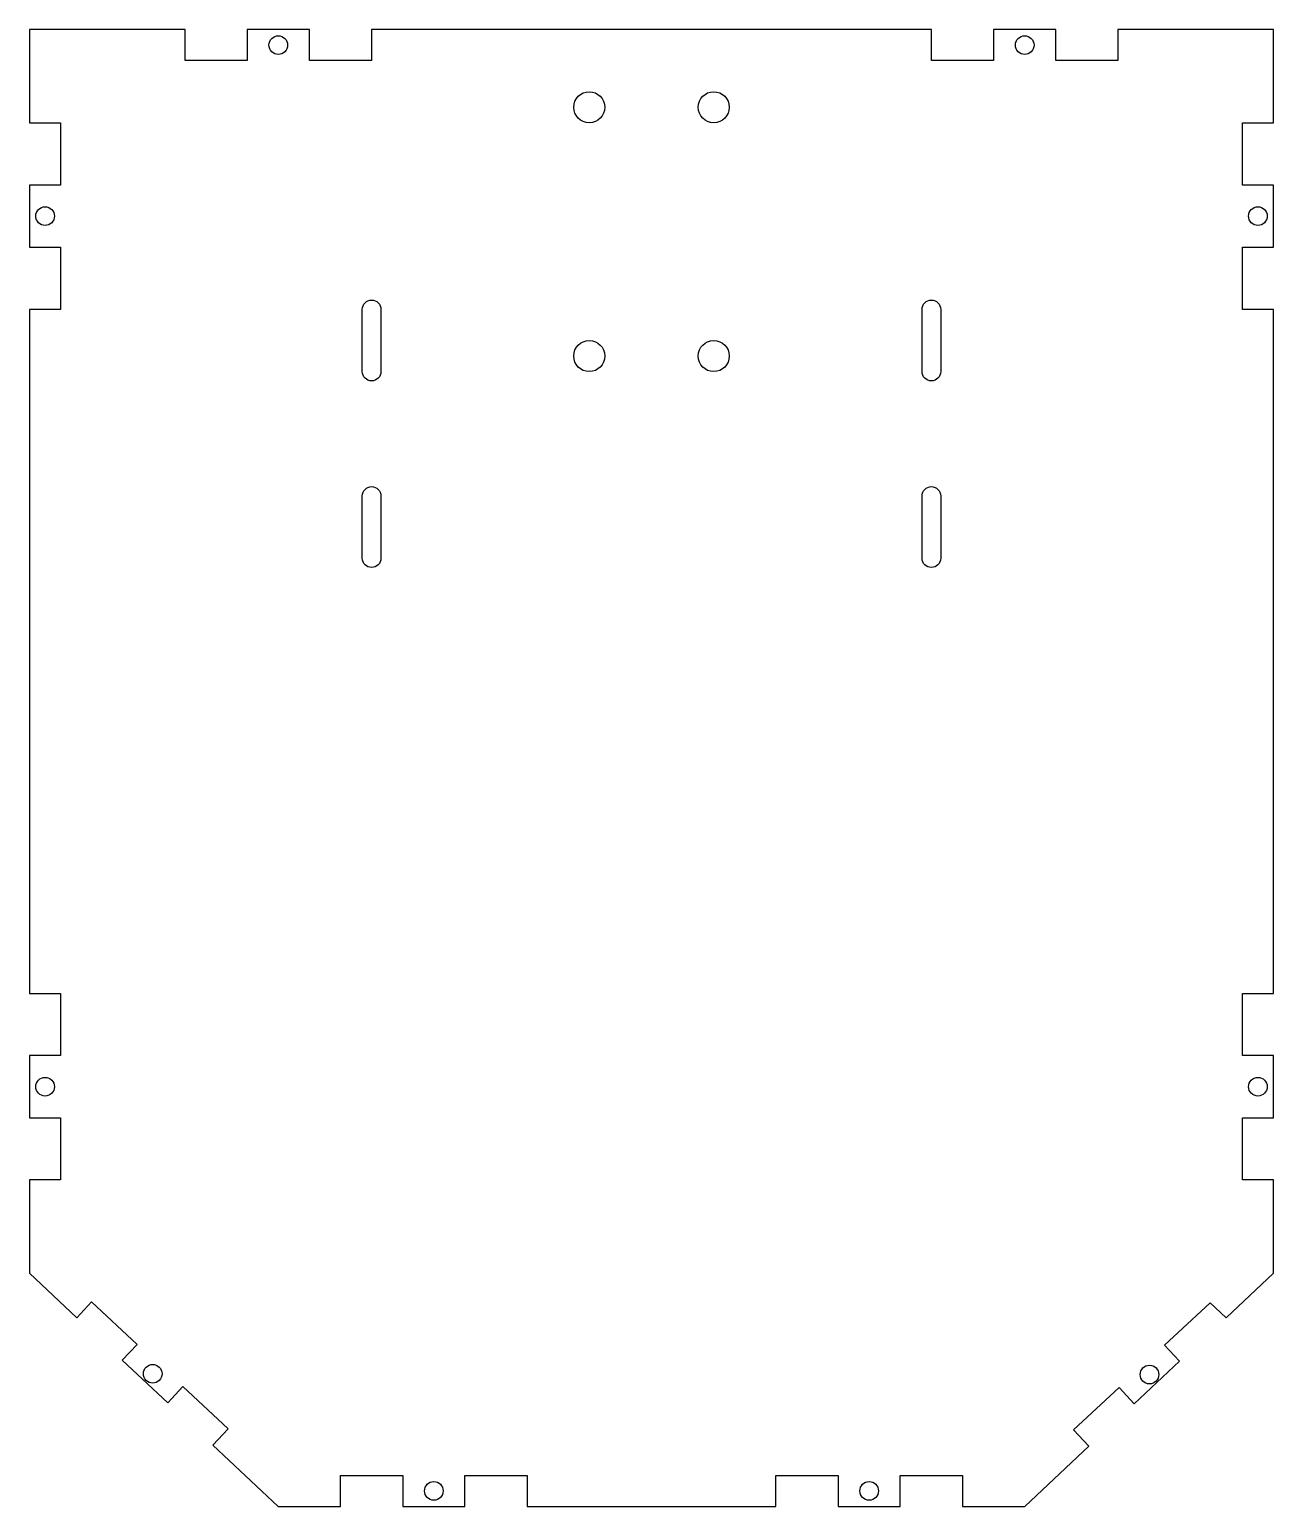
# Model space of a CAD drawing. Header units: millimetres. Extents: x -200 to 0, y -237 to 0.
import ezdxf

# ---------------------------------------------------------------- set-up
doc = ezdxf.new("R2010")
doc.units = ezdxf.units.MM

msp = doc.modelspace()

# ---------------------------------------------------------------- linework, layer by layer
msp.add_lwpolyline([(-5, -175), (0, -175), (0, -165), (-5, -165), (-5, -155), (0, -155), (0, -45), (-5, -45), (-5, -35), (0, -35), (0, -25), (-5, -25), (-5, -15), (0, -15), (0, 0), (-25, 0), (-25, -5), (-35, -5), (-35, 0), (-45, 0), (-45, -5), (-55, -5), (-55, 0), (-145, 0), (-145, -5), (-155, -5), (-155, 0), (-165, 0), (-165, -5), (-175, -5), (-175, 0), (-200, 0), (-200, -15), (-195, -15), (-195, -25), (-200, -25), (-200, -35), (-195, -35), (-195, -45), (-200, -45), (-200, -155), (-195, -155), (-195, -165), (-200, -165), (-200, -175), (-195, -175), (-195, -185), (-200, -185), (-200, -200), (-192.37, -207.15), (-190.02, -204.62), (-182.69, -211.43), (-185.09, -213.98), (-177.79, -220.82), (-175.38, -218.22), (-168.05, -225.02), (-170.51, -227.65), (-160, -237.5), (-150, -237.5), (-150, -232.5), (-140, -232.5), (-140, -237.5), (-130, -237.5), (-130, -232.5), (-120, -232.5), (-120, -237.5), (-80, -237.5), (-80, -232.5), (-70, -232.5), (-70, -237.5), (-60, -237.5), (-60, -232.5), (-50, -232.5), (-50, -237.5), (-40, -237.5), (-29.67, -227.81), (-32.15, -225.16), (-24.82, -218.36), (-22.38, -220.98), (-15.09, -214.15), (-17.51, -211.56), (-10.18, -204.76), (-7.63, -207.15), (0, -200), (0, -185), (-5, -185)], close=True)
for points in [[(-146.5, -55), (-146.5, -45, -1), (-143.5, -45), (-143.5, -55, -1)], [(-56.5, -55), (-56.5, -45, -1), (-53.5, -45), (-53.5, -55, -1)], [(-143.5, -85, -1), (-146.5, -85), (-146.5, -75, -1), (-143.5, -75)], [(-56.5, -75, -1), (-53.5, -75), (-53.5, -85, -1), (-56.5, -85)]]:
    msp.add_lwpolyline(points, format="xyb", close=True)
for centre, radius in [((-160, -2.5), 1.5), ((-40, -2.5), 1.5), ((-110, -12.5), 2.5), ((-90, -12.5), 2.5), ((-197.5, -30), 1.5), ((-2.5, -30), 1.5), ((-110, -52.5), 2.5), ((-90, -52.5), 2.5), ((-197.5, -170), 1.5), ((-2.5, -170), 1.5), ((-180.2, -216.16), 1.5), ((-19.93, -216.29), 1.5), ((-135, -235), 1.5), ((-65, -235), 1.5)]:
    msp.add_circle(centre, radius)

doc.saveas('drawing.dxf')
